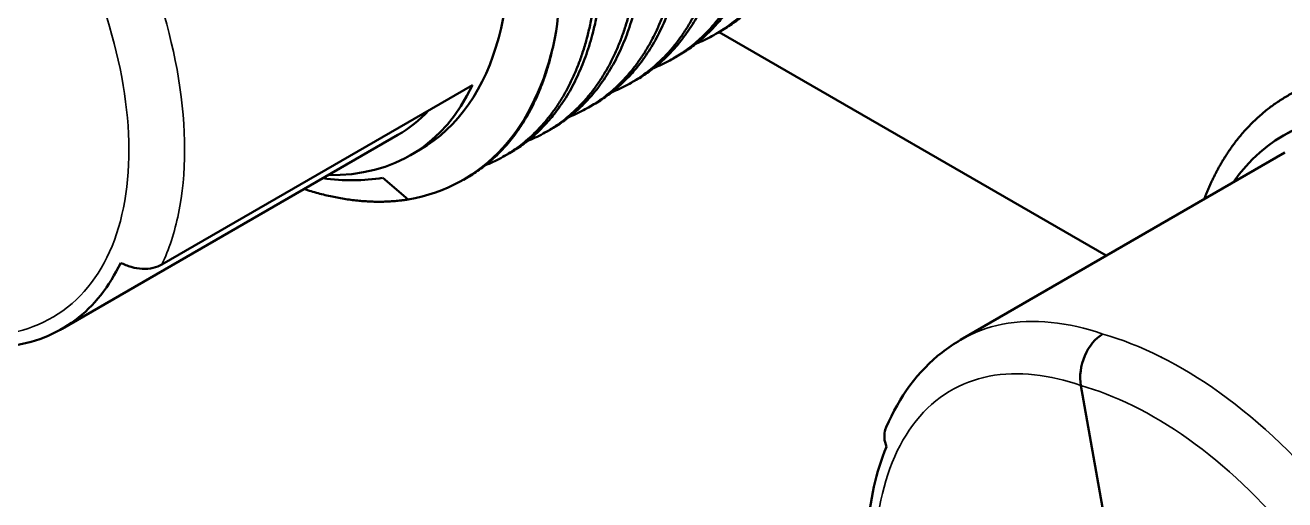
# Model space of a CAD drawing. Header units: millimetres. Extents: x 0 to 841, y 0 to 594.
# Drawn here: x 281.61 to 297.43, y 238.95 to 244.91 of the extents above; entities that cross this region are included whole.
import ezdxf

# ---------------------------------------------------------------- set-up
doc = ezdxf.new("R2010")
doc.units = ezdxf.units.MM
doc.layers.add('Visible (ISO)', color=7, linetype='Continuous', lineweight=50)
doc.layers.add('Visible Narrow (ISO)', color=7, linetype='Continuous', lineweight=35)

msp = doc.modelspace()

# ---------------------------------------------------------------- linework, layer by layer
at = {"layer": 'Visible (ISO)'}
for p, q in [((283.422, 244.784), (283.422, 244.784)), ((290.342, 244.838), (290.275, 244.8)), ((295.186, 242.02), (290.323, 244.827)), ((283.449, 244.671), (283.449, 244.671)), ((289.811, 244.532), (289.745, 244.494)), ((283.497, 244.446), (283.497, 244.446)), ((283.499, 244.437), (283.499, 244.437)), ((283.325, 241.909), (287.224, 244.16)), ((289.281, 244.226), (289.215, 244.188)), ((288.751, 243.92), (288.684, 243.881)), ((286.288, 243.537), (282.071, 241.102)), ((288.22, 243.613), (288.154, 243.575)), ((297.411, 243.528), (297.499, 243.579)), ((286.566, 243.351), (286.445, 243.282)), ((287.69, 243.307), (287.624, 243.269)), ((297.429, 243.315), (293.355, 240.962)), ((286.097, 242.999), (286.419, 242.726)), ((287.16, 243.001), (287.111, 242.973)), ((294.869, 240.389), (295.185, 238.597)), ((296.971, 240.023), (296.971, 240.023)), ((297.048, 239.958), (297.048, 239.958)), ((297.248, 239.782), (297.248, 239.781)), ((297.371, 239.666), (297.371, 239.666))]:
    msp.add_line(p, q, dxfattribs=at)
for centre, major_axis, ratio, start_param, end_param in [((283.866, 248.028), (2.7, -4.677), 0.57735, 0, 3.141593), ((284.107, 248.067), (-3.034, 5.132), 0.572603, 3.727402, 4.052143), ((284.111, 248.169), (3, -5.196), 0.57735, 6.073022, 6.85842), ((283.616, 247.883), (-2.891, 4.564), 0.56999, 2.783291, 3.491428), ((283.616, 247.883), (-2.731, 4.311), 0.56999, 3.118188, 3.286168), ((300.209, 238.684), (-2.797, 4.845), 0.57735, 5.943105, 6.547349), ((282.419, 247.192), (2.142, -3.71), 0.57735, 5.901639, 5.901728), ((283.945, 248.073), (2.797, -4.845), 0.57735, 5.85975, 6.073022), ((295.222, 240.593), (-0.151, -0.477), 0.691016, 3.788013, 5.358886), ((298.682, 237.802), (2.142, -3.71), 0.57735, 3.538671, 3.53876)]:
    msp.add_ellipse(centre, major_axis=major_axis, ratio=ratio, start_param=start_param, end_param=end_param, dxfattribs=at)
for points, weights, knots in [([(290.034, 244.682), (291.054, 245.093), (291.352, 246.435), (291.509, 247.141), (291.422, 248.006)], [0.975317157489, 0.939375488354, 1, 0.967178132478, 0.962660741352], [0.661623087, 0.661623087, 0.661623087, 0.665178571, 0.665178571, 0.667103496, 0.667103496, 0.667103496]), ([(290.342, 244.838), (291.16, 245.311), (291.418, 246.474), (291.575, 247.18), (291.488, 248.045)], [0.967746185884, 0.947073909797, 1, 0.967178132478, 0.962660741352], [0.626360295, 0.626360295, 0.626360295, 0.629464286, 0.629464286, 0.631389211, 0.631389211, 0.631389211]), ([(289.503, 244.376), (290.524, 244.786), (290.822, 246.129), (290.979, 246.835), (290.891, 247.7)], [0.975317157489, 0.939375488354, 1, 0.967178132478, 0.962660741352], [0.697337373, 0.697337373, 0.697337373, 0.700892857, 0.700892857, 0.702817782, 0.702817782, 0.702817782]), ([(289.811, 244.532), (290.63, 245.005), (290.888, 246.167), (291.045, 246.874), (290.958, 247.738)], [0.967746185884, 0.947073909797, 1, 0.967178132478, 0.962660741352], [0.662074581, 0.662074581, 0.662074581, 0.665178571, 0.665178571, 0.667103496, 0.667103496, 0.667103496]), ([(288.973, 244.07), (289.993, 244.48), (290.291, 245.823), (290.448, 246.529), (290.361, 247.394)], [0.975317157489, 0.939375488354, 1, 0.967178132478, 0.962660741352], [0.733051658, 0.733051658, 0.733051658, 0.736607143, 0.736607143, 0.738532068, 0.738532068, 0.738532068]), ([(289.281, 244.226), (290.1, 244.699), (290.358, 245.861), (290.514, 246.567), (290.427, 247.432)], [0.967746185884, 0.947073909797, 1, 0.967178132478, 0.962660741352], [0.697788867, 0.697788867, 0.697788867, 0.700892857, 0.700892857, 0.702817782, 0.702817782, 0.702817782]), ([(288.443, 243.764), (289.463, 244.174), (289.761, 245.517), (289.918, 246.223), (289.831, 247.088)], [0.975317157489, 0.939375488354, 1, 0.967178132478, 0.962660741352], [0.768765944, 0.768765944, 0.768765944, 0.772321429, 0.772321429, 0.774246354, 0.774246354, 0.774246354]), ([(288.751, 243.92), (289.569, 244.392), (289.827, 245.555), (289.984, 246.261), (289.897, 247.126)], [0.967746185884, 0.947073909797, 1, 0.967178132478, 0.962660741352], [0.733503153, 0.733503153, 0.733503153, 0.736607143, 0.736607143, 0.738532068, 0.738532068, 0.738532068]), ([(287.912, 243.458), (288.933, 243.868), (289.231, 245.211), (289.388, 245.917), (289.3, 246.782)], [0.975317157489, 0.939375488354, 1, 0.967178132478, 0.962660741352], [0.80448023, 0.80448023, 0.80448023, 0.808035714, 0.808035714, 0.809960639, 0.809960639, 0.809960639]), ([(288.22, 243.613), (289.039, 244.086), (289.297, 245.249), (289.454, 245.955), (289.367, 246.82)], [0.967746185884, 0.947073909797, 1, 0.967178132478, 0.962660741352], [0.769217438, 0.769217438, 0.769217438, 0.772321429, 0.772321429, 0.774246354, 0.774246354, 0.774246354]), ([(287.382, 243.152), (288.402, 243.562), (288.7, 244.904), (288.857, 245.61), (288.77, 246.475)], [0.975317157489, 0.939375488354, 1, 0.967178132478, 0.962660741352], [0.840194516, 0.840194516, 0.840194516, 0.84375, 0.84375, 0.845674925, 0.845674925, 0.845674925]), ([(287.69, 243.307), (288.509, 243.78), (288.767, 244.943), (288.923, 245.649), (288.836, 246.514)], [0.967746185884, 0.947073909797, 1, 0.967178132478, 0.962660741352], [0.804931724, 0.804931724, 0.804931724, 0.808035714, 0.808035714, 0.809960639, 0.809960639, 0.809960639]), ([(287.16, 243.001), (287.978, 243.474), (288.236, 244.637), (288.249, 244.693), (288.26, 244.751)], [0.967746185884, 0.947073909797, 1, 0.997276051288, 0.994747053995], [0.84064601, 0.84064601, 0.84064601, 0.84375, 0.84375, 0.843909753, 0.843909753, 0.843909753]), ([(297.833, 244.195), (297.252, 243.994), (296.852, 243.502), (296.585, 243.172), (296.416, 242.73)], [0.962660741352, 0.967178132478, 1, 0.977780882754, 0.968533025078], [0.868610789, 0.868610789, 0.868610789, 0.870535714, 0.870535714, 0.871838813, 0.871838813, 0.871838813]), ([(285.109, 242.857), (285.756, 242.646), (286.323, 242.713), (286.371, 242.718), (286.419, 242.726)], [0.963312375195, 0.969167616356, 1, 0.997276051291, 0.994747054001], [0.873191753, 0.873191753, 0.873191753, 0.875, 0.875, 0.875159753, 0.875159753, 0.875159753])]:
    msp.add_rational_spline(points, weights, degree=2, knots=knots, dxfattribs=at)
for points, knots in [([(282.806, 241.932), (282.666, 241.632), (282.472, 241.388), (281.995, 241.031), (281.713, 240.921), (281.085, 240.842), (280.743, 240.874), (280.022, 241.078), (279.649, 241.249), (279.275, 241.484)], [-0.6244093, -0.6244093, -0.6244093, -0.6244093, -0.4678575, -0.4678575, -0.3116714, -0.3116714, -0.1560291, -0.1560291, -0.0000149, -0.0000149, -0.0000149, -0.0000149]), ([(283.324, 241.909), (283.291, 241.89), (283.254, 241.876), (283.171, 241.857), (283.125, 241.853), (283.032, 241.857), (282.985, 241.865), (282.893, 241.891), (282.848, 241.909), (282.806, 241.932)], [0, 0, 0, 0, 0.01398509, 0.01398509, 0.0290199, 0.0290199, 0.04364288, 0.04364288, 0.05803471, 0.05803471, 0.05803471, 0.05803471]), ([(292.423, 239.868), (292.584, 240.245), (292.823, 240.572), (293.197, 240.863), (293.275, 240.915), (293.355, 240.962)], [0, 0, 0, 0, 0.172056, 0.172056, 0.2141539, 0.2141539, 0.2141539, 0.2141539]), ([(292.426, 239.619), (292.411, 239.657), (292.402, 239.696), (292.398, 239.772), (292.403, 239.809), (292.417, 239.852), (292.42, 239.86), (292.423, 239.868)], [0.00002012, 0.00002012, 0.00002012, 0.00002012, 0.01441187, 0.01441187, 0.02903476, 0.02903476, 0.03240517, 0.03240517, 0.03240517, 0.03240517]), ([(292.466, 236.418), (292.383, 236.696), (292.318, 236.972), (292.189, 237.703), (292.161, 238.142), (292.214, 238.948), (292.295, 239.31), (292.426, 239.619)], [-0.4033015, -0.4033015, -0.4033015, -0.4033015, -0.3116714, -0.3116714, -0.1560291, -0.1560291, -0.0000149, -0.0000149, -0.0000149, -0.0000149])]:
    msp.add_open_spline(points, degree=3, knots=knots, dxfattribs=at)
at = {"layer": 'Visible Narrow (ISO)'}
for points, knots in [([(282.987, 246.052), (283.242, 245.466), (283.435, 244.842), (283.533, 244.246), (283.635, 243.626), (283.633, 243.039), (283.532, 242.549), (283.484, 242.313), (283.413, 242.099), (283.324, 241.909)], [1.5707963, 1.5707963, 1.5707963, 1.5707963, 1.9485208, 1.9485208, 1.9485208, 2.3414719, 2.3414719, 2.3414719, 2.5307274, 2.5307274, 2.5307274, 2.5307274]), ([(278.136, 242.518), (278.291, 242.363), (278.449, 242.217), (278.611, 242.082), (279.073, 241.696), (279.557, 241.404), (280.007, 241.228), (280.493, 241.039), (280.939, 240.984), (281.305, 241.031), (281.672, 241.077), (282.025, 241.234), (282.302, 241.52), (282.559, 241.786), (282.748, 242.163), (282.841, 242.62), (282.934, 243.076), (282.93, 243.61), (282.838, 244.157), (282.744, 244.719), (282.56, 245.291), (282.331, 245.81)], [2.211283, 2.211283, 2.211283, 2.211283, 2.345441, 2.345441, 2.345441, 2.728787, 2.728787, 2.728787, 3.141593, 3.141593, 3.141593, 3.554398, 3.554398, 3.554398, 3.937744, 3.937744, 3.937744, 4.321733, 4.321733, 4.321733, 4.71595, 4.71595, 4.71595, 4.71595]), ([(293.356, 240.961), (293.516, 241.054), (293.693, 241.121), (293.881, 241.158), (294.27, 241.235), (294.708, 241.187), (295.144, 241.036)], [4.1520656, 4.1520656, 4.1520656, 4.1520656, 4.3346645, 4.3346645, 4.3346645, 4.712389, 4.712389, 4.712389, 4.712389]), ([(295.144, 241.036), (295.61, 240.903), (296.117, 240.654), (296.614, 240.298), (297.132, 239.927), (297.636, 239.442), (298.073, 238.901), (298.283, 238.641), (298.478, 238.368), (298.654, 238.091)], [1.5707963, 1.5707963, 1.5707963, 1.5707963, 1.9485208, 1.9485208, 1.9485208, 2.3414719, 2.3414719, 2.3414719, 2.5307274, 2.5307274, 2.5307274, 2.5307274]), ([(294.869, 240.389), (294.483, 240.525), (294.08, 240.578), (293.715, 240.506), (293.358, 240.436), (293.039, 240.247), (292.798, 239.947), (292.558, 239.648), (292.397, 239.241), (292.324, 238.778), (292.247, 238.28), (292.272, 237.72), (292.367, 237.182), (292.408, 236.952), (292.464, 236.709), (292.537, 236.457)], [1.567235, 1.567235, 1.567235, 1.567235, 1.961453, 1.961453, 1.961453, 2.345441, 2.345441, 2.345441, 2.728787, 2.728787, 2.728787, 3.141593, 3.141593, 3.141593, 3.317762, 3.317762, 3.317762, 3.317762]), ([(299.222, 234.44), (299.209, 234.643), (299.184, 234.846), (299.149, 235.047), (299.054, 235.585), (298.866, 236.196), (298.577, 236.81), (298.309, 237.38), (297.954, 237.949), (297.547, 238.452), (297.138, 238.956), (296.678, 239.391), (296.219, 239.717), (295.749, 240.053), (295.282, 240.273), (294.869, 240.389)], [2.987962, 2.987962, 2.987962, 2.987962, 3.141593, 3.141593, 3.141593, 3.554398, 3.554398, 3.554398, 3.937744, 3.937744, 3.937744, 4.321733, 4.321733, 4.321733, 4.71595, 4.71595, 4.71595, 4.71595])]:
    msp.add_open_spline(points, degree=3, knots=knots, dxfattribs=at)

doc.saveas('drawing.dxf')
